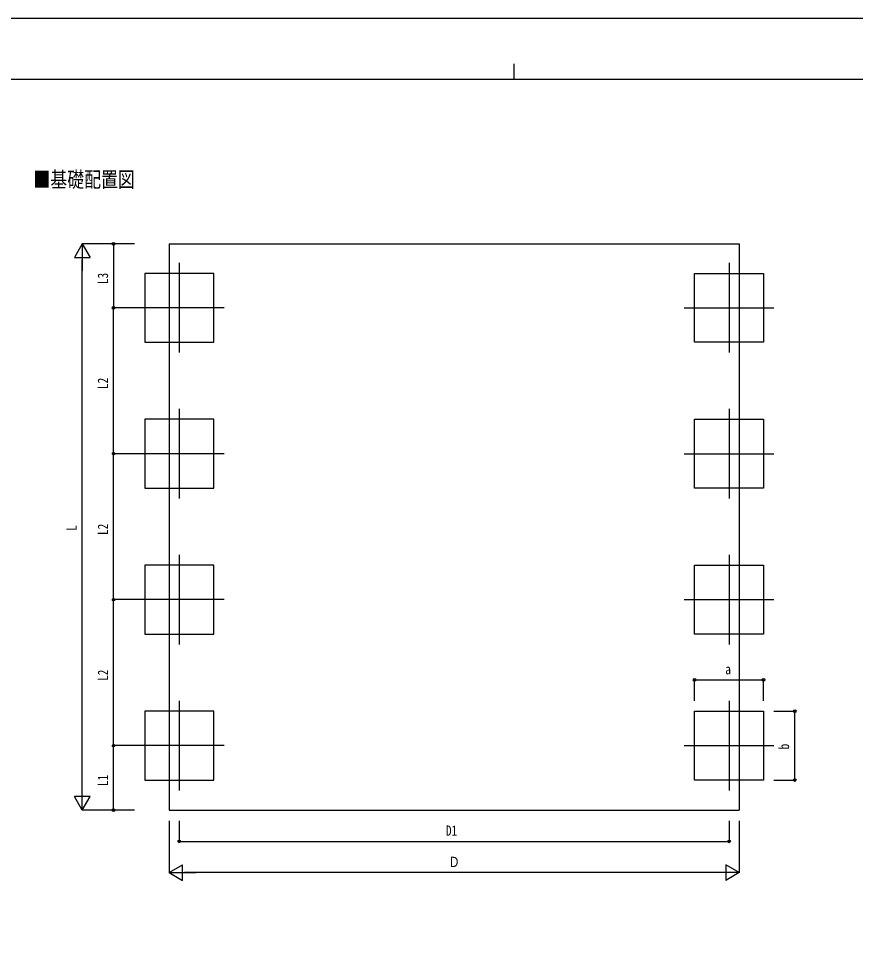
# Model space of a CAD drawing. Units: millimetres, scale not verified. Extents: x -12615 to 12615, y -8910 to 8910.
# Drawn here: x -4765 to 3262, y 0 to 8910 of the extents above; entities that cross this region are included whole.
import ezdxf
from ezdxf.enums import TextEntityAlignment as Align

# ---------------------------------------------------------------- set-up
doc = ezdxf.new("R2010")
doc.units = ezdxf.units.MM
doc.header["$LTSCALE"] = 40
for name, color, linetype in [('0-2_USER1', 3, 'Continuous'), ('0-3_YKK_12', 2, 'Continuous'), ('0-5_YKK_A1', 4, 'Continuous'), ('0-6_YKK_D', 6, 'Continuous'), ('0-7_YKK_ZWAK', 7, 'Continuous')]:
    doc.layers.add(name, color=color, linetype=linetype)
doc.styles.add('ＭＳ ゴシック', font='')
doc.styles.get('ＭＳ ゴシック').set_extended_font_data('MS Gothic')

msp = doc.modelspace()

# ---------------------------------------------------------------- linework, layer by layer
at = {"layer": '0-3_YKK_12'}
for p, q in [((-3223.44, 6565.87), (-3223.44, 5705.87)), ((2049.56, 6565.87), (2049.56, 5705.87)), ((-2793.44, 6135.87), (-3653.44, 6135.87)), ((1619.56, 6135.87), (2479.56, 6135.87)), ((-3223.44, 5165.87), (-3223.44, 4305.87)), ((2049.56, 5165.87), (2049.56, 4305.87)), ((-2793.44, 4735.87), (-3653.44, 4735.87)), ((1619.56, 4735.87), (2479.56, 4735.87)), ((-3223.44, 3765.87), (-3223.44, 2905.87)), ((2049.56, 3765.87), (2049.56, 2905.87)), ((-2793.44, 3335.87), (-3653.44, 3335.87)), ((1619.56, 3335.87), (2479.56, 3335.87)), ((-3223.44, 2365.87), (-3223.44, 1505.87)), ((2049.56, 2365.87), (2049.56, 1505.87)), ((-2793.44, 1935.87), (-3653.44, 1935.87)), ((1619.56, 1935.87), (2479.56, 1935.87))]:
    msp.add_line(p, q, dxfattribs=at)
at = {"layer": '0-5_YKK_A1'}
for p, q in [((-3321.94, 6749), (-3321.94, 1317.18)), ((-3321.94, 1317.18), (2148.06, 1317.18))]:
    msp.add_line(p, q, dxfattribs=at)
msp.add_lwpolyline([(-3321.94, 6749), (2148.06, 6749), (2148.06, 1317.18)], dxfattribs=at)
for points in [[(-2893.44, 5805.87), (-2893.44, 6465.87), (-3553.44, 6465.87), (-3553.44, 5805.87)], [(1719.56, 5805.87), (1719.56, 6465.87), (2379.56, 6465.87), (2379.56, 5805.87)], [(-2893.44, 4405.87), (-2893.44, 5065.87), (-3553.44, 5065.87), (-3553.44, 4405.87)], [(1719.56, 4405.87), (1719.56, 5065.87), (2379.56, 5065.87), (2379.56, 4405.87)], [(-2893.44, 3005.87), (-2893.44, 3665.87), (-3553.44, 3665.87), (-3553.44, 3005.87)], [(1719.56, 3005.87), (1719.56, 3665.87), (2379.56, 3665.87), (2379.56, 3005.87)], [(-2893.44, 1605.87), (-2893.44, 2265.87), (-3553.44, 2265.87), (-3553.44, 1605.87)], [(1719.56, 1605.87), (1719.56, 2265.87), (2379.56, 2265.87), (2379.56, 1605.87)]]:
    msp.add_lwpolyline(points, close=True, dxfattribs=at)
at = {"layer": '0-6_YKK_D'}
for p, q in [((-4153.44, 6748.87), (-4228.44, 6618.97)), ((-3653.44, 6748.87), (-4154.44, 6748.87)), ((-4153.44, 6748.87), (-4078.44, 6618.97)), ((-4153.44, 6748.87), (-4153.44, 6489.06)), ((-3653.44, 6748.87), (-3854.44, 6748.87)), ((-3853.44, 6748.87), (-3853.44, 6135.87)), ((-4228.44, 6618.97), (-4078.44, 6618.97)), ((-4153.44, 1466.87), (-4153.44, 6598.87)), ((-3653.44, 6135.87), (-3854.44, 6135.87)), ((-3653.44, 6135.87), (-3854.44, 6135.87)), ((-3853.44, 4735.87), (-3853.44, 6135.87)), ((-3654.44, 4735.87), (-3854.44, 4735.87)), ((-3654.44, 4735.87), (-3854.44, 4735.87)), ((-3853.44, 3335.87), (-3853.44, 4735.87)), ((-3653.44, 3335.87), (-3854.44, 3335.87)), ((-3653.44, 3335.87), (-3854.44, 3335.87)), ((-3853.44, 1935.87), (-3853.44, 3335.87)), ((1719.56, 2365.87), (1719.56, 2566.87)), ((1719.56, 2565.87), (2379.56, 2565.87)), ((2379.56, 2365.87), (2379.56, 2566.87)), ((2479.56, 2265.87), (2680.56, 2265.87)), ((2679.56, 1605.87), (2679.56, 2265.87)), ((-3653.44, 1935.87), (-3854.44, 1935.87)), ((-3653.44, 1935.87), (-3854.44, 1935.87)), ((-3853.44, 1316.87), (-3853.44, 1935.87)), ((2479.56, 1605.87), (2680.56, 1605.87)), ((-4153.44, 1316.87), (-4153.44, 1576.68)), ((-4153.44, 1316.87), (-4228.44, 1446.78)), ((-4078.44, 1446.78), (-4228.44, 1446.78)), ((-4153.44, 1316.87), (-4078.44, 1446.78)), ((-3653.44, 1316.87), (-4154.44, 1316.87)), ((-3653.44, 1316.87), (-3854.44, 1316.87)), ((-3321.94, 1213.41), (-3321.94, 716.18)), ((-3223.44, 1213.41), (-3223.44, 1016.18)), ((2049.56, 1213.41), (2049.56, 1016.18)), ((2148.06, 1213.41), (2148.06, 716.18)), ((-3223.44, 1017.18), (2049.56, 1017.18)), ((-3321.94, 717.18), (-3192.04, 792.18)), ((-3321.94, 717.18), (-3192.04, 642.18)), ((-3321.94, 717.18), (-3062.13, 717.18)), ((-3192.04, 642.18), (-3192.04, 792.18)), ((1998.06, 717.18), (-3171.94, 717.18)), ((2148.06, 717.18), (1888.25, 717.18)), ((2148.06, 717.18), (2018.16, 792.18)), ((2018.16, 792.18), (2018.16, 642.18)), ((2148.06, 717.18), (2018.16, 642.18))]:
    msp.add_line(p, q, dxfattribs=at)
for centre in [(-3853.44, 6748.87), (-3853.44, 6135.87), (-3853.44, 6135.87), (-3853.44, 4735.87), (-3853.44, 4735.87), (-3853.44, 3335.87), (-3853.44, 3335.87), (1719.56, 2565.87), (2379.56, 2565.87), (2679.56, 2265.87), (-3853.44, 1935.87), (-3853.44, 1935.87), (2679.56, 1605.87), (-3853.44, 1316.87), (-3223.44, 1017.18), (2049.56, 1017.18)]:
    msp.add_circle(centre, 12.75, dxfattribs=at)
at = {"layer": '0-7_YKK_ZWAK'}
for p, q in [((-14.94, 8475), (-14.94, 8325)), ((11685.06, 8325), (-11714.94, 8325))]:
    msp.add_line(p, q, dxfattribs=at)
msp.add_lwpolyline([(-12615, -8910), (12615, -8910), (12615, 8910), (-12615, 8910)], close=True, dxfattribs=at)

# ---------------------------------------------------------------- texts
at = {"layer": '0-2_USER1', "style": 'ＭＳ ゴシック', "width": 0.8}
msp.add_text('■基礎配置図', height=148.5, dxfattribs=at).set_placement((-4622.37, 7247.69), align=Align.BOTTOM_LEFT)
at = {"layer": '0-6_YKK_D', "style": 'ＭＳ ゴシック', "width": 0.8}
for s, p in [('L3', (-3877.44, 6363.17)), ('L2', (-3877.44, 5356.67)), ('L', (-4177.44, 3996.87)), ('L2', (-3877.44, 3956.67)), ('L2', (-3877.44, 2556.67)), ('b', (2655.56, 1899.87)), ('L1', (-3877.44, 1547.17))]:
    msp.add_text(s, height=98.97, rotation=90, dxfattribs=at).set_placement(p, align=Align.BOTTOM_LEFT)
for s, p in [('a', (2013.56, 2589.87)), ('D1', (-666.14, 1041.18)), ('Ｄ', (-640.94, 741.18))]:
    msp.add_text(s, height=98.97, dxfattribs=at).set_placement(p, align=Align.BOTTOM_LEFT)

doc.saveas('drawing.dxf')
